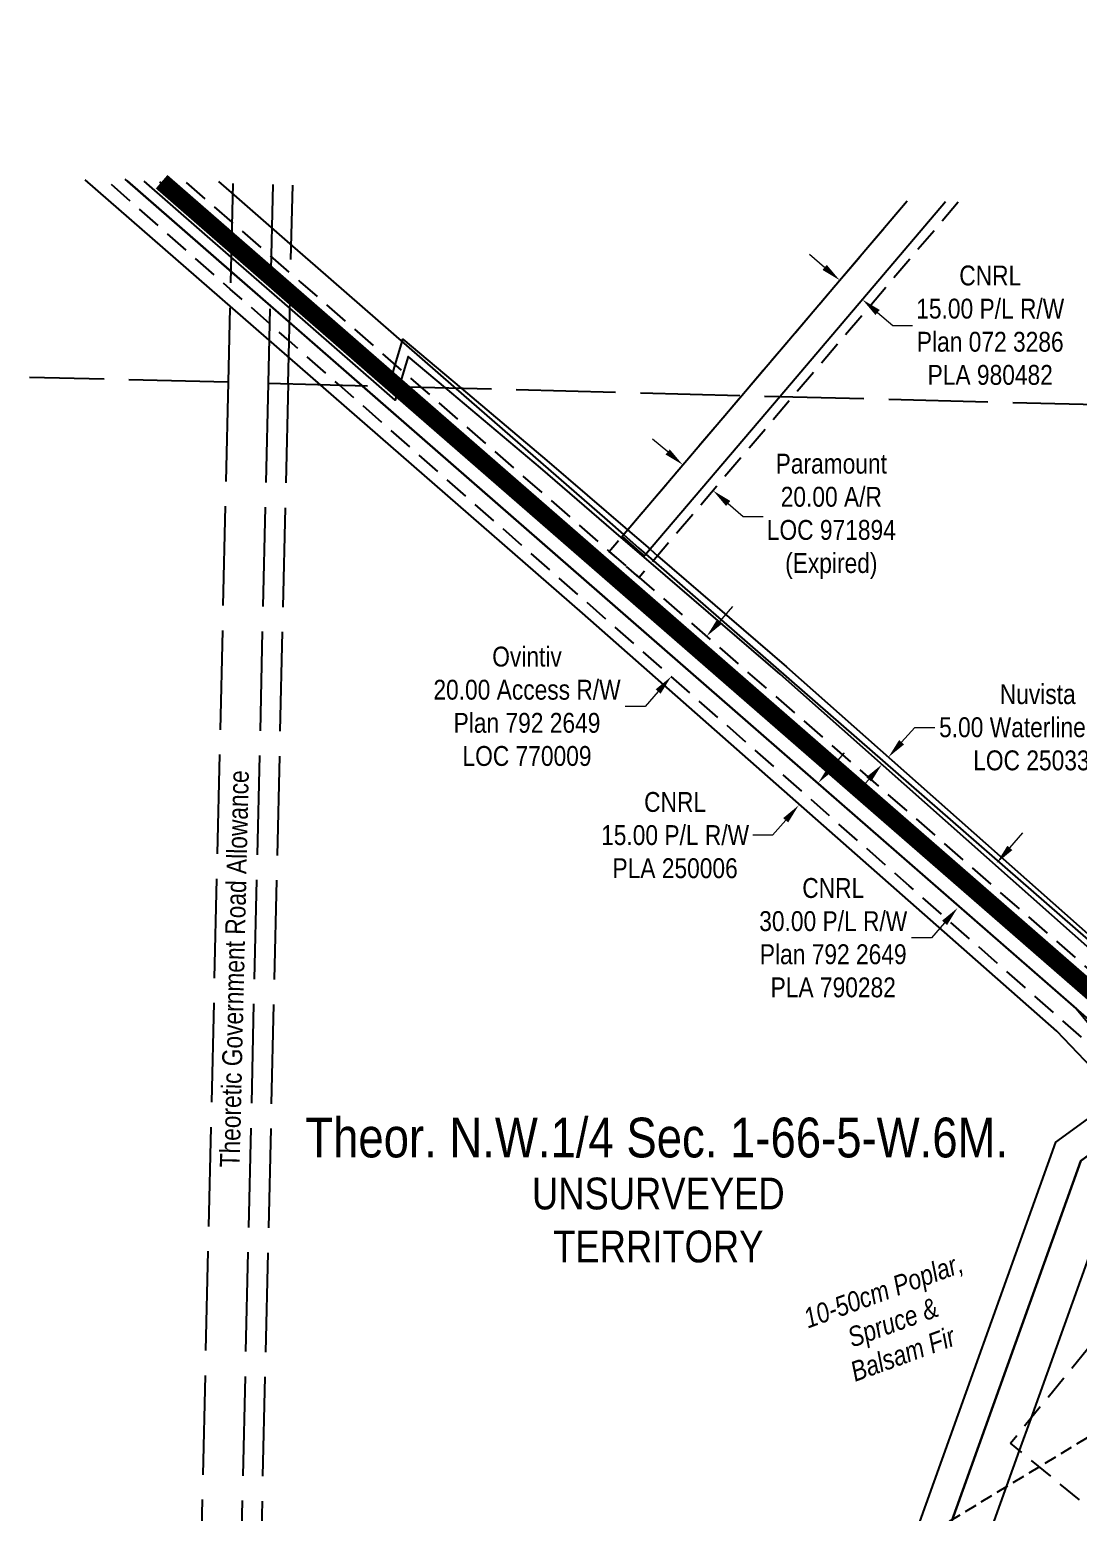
# Model space of a CAD drawing. Extents: x 391873 to 399328, y 6054492 to 6062838.
# Drawn here: x 394850 to 395378, y 6061027 to 6061773 of the extents above; entities that cross this region are included whole.
import ezdxf
from ezdxf.enums import TextEntityAlignment as Align

# ---------------------------------------------------------------- set-up
doc = ezdxf.new("R2010")
doc.units = 0
doc.header["$LTSCALE"] = 5
doc.header["$PDSIZE"] = 0.5
for name, pattern in [('foc-ACCESSROAD', [3.75, 2.5, -1.25]), ('foc-TIELINE', [1.875, 1.25, -0.625]), ('foc-UNSURVEYED', [12.5, 10, -2.5])]:
    doc.linetypes.add(name, pattern=pattern)
doc.layers.get('Defpoints').update_dxf_attribs({"color": 9})
for name, color, linetype in [('AS-ROADS', 254, 'Continuous'), ('C-RW', 13, 'Continuous'), ('C-SYMBOL', 7, 'Continuous'), ('C-WS', 13, 'foc-ACCESSROAD'), ('F-AR', 190, 'foc-ACCESSROAD'), ('F-RW', 190, 'Continuous'), ('L-ROAD-T', 7, 'Continuous'), ('L-TIE', 7, 'foc-TIELINE'), ('L-UNS-T', 3, 'Continuous'), ('L-USEC', 7, 'foc-UNSURVEYED'), ('T-BUSH-T', 110, 'Continuous')]:
    doc.layers.add(name, color=color, linetype=linetype)
for name, color, linetype, lineweight in [('C-RW-T', 13, 'Continuous', 9), ('F-AR-T', 190, 'Continuous', 9), ('F-RW-T', 190, 'Continuous', 9)]:
    doc.layers.add(name, color=color, linetype=linetype, lineweight=lineweight)
doc.styles.add('175L', font='ARIALN.TTF', dxfattribs={"height": 20})
doc.styles.add('80CG', font='ARIALN.TTF', dxfattribs={"height": 10})
doc.styles.add('80L', font='ARIALN.TTF', dxfattribs={"height": 10})
doc.dimstyles.new('Compass 5 000', dxfattribs={"dimscale": 5, "dimtxt": 9, "dimasz": 2, "dimexe": 0.2, "dimexo": 0.0625, "dimgap": 0.5, "dimtad": 0, "dimtih": 1, "dimtoh": 1, "dimzin": 0, "dimdsep": 46, "dimtxsty": '80CG', "dimcen": 0.1, "dimse1": 1, "dimse2": 1, "dimclrd": 256, "dimclrt": 256, "dimaunit": 1, "dimadec": 4, "dimazin": 0, "dimtfac": 0.06, "dimtofl": 0, "dimtmove": 0, "dimatfit": 1, "dimfxl": 0.2, "dimtolj": 1, "dimtzin": 0, "dimlwd": -1, "dimarcsym": 0})

# ---------------------------------------------------------------- blocks, each defined once
blk = doc.blocks.new('*D54')
at = {"layer": 'C-RW-T', "transparency": 16777216}
for p, q in [((395221.7, 6060993.13), (395211.7, 6060993.13)), ((395248.93, 6060969.84), (395221.7, 6060993.13)), ((395275.51, 6060947.09), (395283.11, 6060940.59))]:
    blk.add_line(p, q, dxfattribs=at)
for points in [[(395250.01, 6060971.11), (395247.84, 6060968.57), (395256.52, 6060963.34)], [(395276.6, 6060948.36), (395274.43, 6060945.83), (395267.92, 6060953.59)]]:
    blk.add_solid(points, dxfattribs=at)
at = {"layer": 'Defpoints', "color": 0, "transparency": 16777216}
for p in [(395256.52, 6060963.34), (395244.48, 6060949.27), (395255.88, 6060939.52)]:
    blk.add_point(p, dxfattribs=at)
at = {"layer": 'C-RW-T', "transparency": 16777216, "insert": (395172.61, 6060993.13), "char_height": 10, "attachment_point": 5, "style": '80CG'}
blk.add_mtext('\\A1;CNRL\\P15.00 P/L R/W\\PPLA 220748', dxfattribs=at)
blk = doc.blocks.new('*D56')
at = {"layer": 'C-RW-T', "transparency": 16777216}
for p, q in [((395253.71, 6061401.27), (395260.28, 6061408.81)), ((395230.71, 6061374.9), (395224.14, 6061367.36)), ((395224.14, 6061367.36), (395214.14, 6061367.36))]:
    blk.add_line(p, q, dxfattribs=at)
for points in [[(395252.45, 6061402.37), (395254.96, 6061400.18), (395247.14, 6061393.74)], [(395229.46, 6061375.99), (395231.97, 6061373.8), (395237.28, 6061382.44)]]:
    blk.add_solid(points, dxfattribs=at)
at = {"layer": 'Defpoints', "color": 0, "transparency": 16777216}
for p in [(395230.58, 6061408.17), (395220.73, 6061396.87), (395237.28, 6061382.44)]:
    blk.add_point(p, dxfattribs=at)
at = {"layer": 'C-RW-T', "transparency": 16777216, "insert": (395175.05, 6061367.36), "char_height": 10, "attachment_point": 5, "style": '80CG'}
blk.add_mtext('\\A1;CNRL\\P15.00 P/L R/W\\PPLA 250006', dxfattribs=at)
blk = doc.blocks.new('*D57')
at = {"layer": 'C-RW-T', "transparency": 16777216}
for p, q in [((395343.55, 6061360.96), (395350.12, 6061368.49)), ((395310.7, 6061323.27), (395304.13, 6061315.73)), ((395304.13, 6061315.73), (395294.13, 6061315.73))]:
    blk.add_line(p, q, dxfattribs=at)
for points in [[(395342.29, 6061362.05), (395344.8, 6061359.86), (395336.97, 6061353.42)], [(395309.44, 6061324.37), (395311.95, 6061322.18), (395317.27, 6061330.81)]]:
    blk.add_solid(points, dxfattribs=at)
at = {"layer": 'Defpoints', "color": 0, "transparency": 16777216}
for p in [(395317.15, 6061370.7), (395297.44, 6061348.09), (395317.27, 6061330.81)]:
    blk.add_point(p, dxfattribs=at)
at = {"layer": 'C-RW-T', "transparency": 16777216, "insert": (395254.65, 6061315.73), "char_height": 10, "attachment_point": 5, "style": '80CG'}
blk.add_mtext('\\A1;CNRL\\P30.00 P/L R/W\\PPlan 792 2649\\PPLA 790282', dxfattribs=at)
blk = doc.blocks.new('*D60')
at = {"layer": 'C-RW-T', "transparency": 16777216}
for p, q in [((395250.32, 6061653.1), (395242.7, 6061659.58)), ((395276.97, 6061630.43), (395284.59, 6061623.95)), ((395284.59, 6061623.95), (395294.59, 6061623.95))]:
    blk.add_line(p, q, dxfattribs=at)
for points in [[(395251.4, 6061654.37), (395249.24, 6061651.83), (395257.93, 6061646.62)], [(395278.05, 6061631.7), (395275.89, 6061629.16), (395269.36, 6061636.91)]]:
    blk.add_solid(points, dxfattribs=at)
at = {"layer": 'Defpoints', "color": 0, "transparency": 16777216}
for p in [(395257.54, 6061646.16), (395268.96, 6061636.45), (395269.36, 6061636.91)]:
    blk.add_point(p, dxfattribs=at)
at = {"layer": 'C-RW-T', "transparency": 16777216, "insert": (395333.68, 6061623.95), "char_height": 10, "attachment_point": 5, "style": '80CG'}
blk.add_mtext('\\A1;CNRL\\P15.00 P/L R/W\\PPlan 072 3286\\PPLA 980482', dxfattribs=at)
blk = doc.blocks.new('*D67')
at = {"layer": 'Defpoints', "color": 0, "transparency": 16777216}
for p in [(395190.09, 6061468.2), (395172.27, 6061447.93), (395173.11, 6061447.2)]:
    blk.add_point(p, dxfattribs=at)
at = {"layer": 'F-AR-T', "transparency": 16777216}
for p, q in [((395197.52, 6061474.98), (395204.12, 6061482.49)), ((395166.51, 6061439.69), (395159.91, 6061432.18)), ((395159.91, 6061432.18), (395149.91, 6061432.18))]:
    blk.add_line(p, q, dxfattribs=at)
for points in [[(395196.27, 6061476.08), (395198.77, 6061473.88), (395190.92, 6061467.47)], [(395165.26, 6061440.79), (395167.76, 6061438.59), (395173.11, 6061447.2)]]:
    blk.add_solid(points, dxfattribs=at)
at = {"layer": 'F-AR-T', "transparency": 16777216, "insert": (395100.5, 6061432.18), "char_height": 10, "attachment_point": 5, "style": '80CG'}
blk.add_mtext('\\A1;Ovintiv\\P20.00 Access R/W\\PPlan 792 2649\\PLOC 770009', dxfattribs=at)
blk = doc.blocks.new('*D68')
at = {"layer": 'Defpoints', "color": 0, "transparency": 16777216}
for p in [(395193.55, 6061570.94), (395208.78, 6061557.98), (395194.15, 6061540.79)]:
    blk.add_point(p, dxfattribs=at)
at = {"layer": 'F-AR-T', "transparency": 16777216}
for p, q in [((395171.31, 6061560.22), (395163.69, 6061566.7)), ((395201.77, 6061534.31), (395209.39, 6061527.83)), ((395209.39, 6061527.83), (395219.39, 6061527.83))]:
    blk.add_line(p, q, dxfattribs=at)
for points in [[(395172.39, 6061561.49), (395170.23, 6061558.95), (395178.92, 6061553.74)], [(395202.85, 6061535.58), (395200.69, 6061533.04), (395194.15, 6061540.79)]]:
    blk.add_solid(points, dxfattribs=at)
at = {"layer": 'F-AR-T', "transparency": 16777216, "insert": (395253.68, 6061527.83), "char_height": 10, "attachment_point": 5, "style": '80CG'}
blk.add_mtext('\\A1;Paramount\\P20.00 A/R\\PLOC 971894\\P(Expired)', dxfattribs=at)
blk = doc.blocks.new('*D70')
at = {"layer": 'Defpoints', "color": 0, "transparency": 16777216}
for p in [(395282.44, 6061406.66), (395290.67, 6061392.76), (395293.95, 6061396.46)]:
    blk.add_point(p, dxfattribs=at)
at = {"layer": 'F-RW-T', "transparency": 16777216}
for p, q in [((395289.08, 6061414.14), (395295.71, 6061421.63)), ((395295.71, 6061421.63), (395305.71, 6061421.63)), ((395272.53, 6061395.48), (395265.89, 6061388))]:
    blk.add_line(p, q, dxfattribs=at)
for points in [[(395287.83, 6061415.25), (395290.32, 6061413.04), (395282.44, 6061406.66)], [(395271.28, 6061396.58), (395273.78, 6061394.37), (395279.16, 6061402.96)]]:
    blk.add_solid(points, dxfattribs=at)
at = {"layer": 'F-RW-T', "transparency": 16777216, "insert": (395357.59, 6061421.63), "char_height": 10, "attachment_point": 5, "style": '80CG'}
blk.add_mtext('\\A1;Nuvista\\P5.00 Waterline R/W\\PLOC 250335', dxfattribs=at)

msp = doc.modelspace()

# ---------------------------------------------------------------- linework, layer by layer
at = {"layer": 'AS-ROADS', "const_width": 8.997, "flags": 128}
msp.add_lwpolyline([(395573.48, 6061128.817), (395568.891, 6061128.958), (395559.681, 6061136.271), (394916.572, 6061696.221)], dxfattribs=at)
at = {"layer": 'C-RW'}
for points in [[(395478.591, 6061191.585), (395478.569, 6061191.605), (395462.064, 6061205.995), (395137.161, 6061489.218), (395016.431, 6061594.459), (394981.596, 6061624.827), (394952.023, 6061650.605), (394898.212, 6061697.512)], [(394945.243, 6061696.296), (394952.929, 6061689.596), (394982.502, 6061663.819), (394993.809, 6061653.963), (395063.469, 6061593.24), (395140.805, 6061525.834), (395149.064, 6061518.621), (395156.868, 6061511.822), (395160.371, 6061508.769), (395164.138, 6061505.486), (395498.322, 6061214.176)], [(395311.132, 6061686.023), (395227.893, 6061588.165), (395159.674, 6061507.97), (395156.171, 6061511.023), (395148.368, 6061517.822), (395208.629, 6061588.663), (395291.871, 6061686.521)], [(395293.424, 6061008.325), (395366.687, 6061212.934), (395406.688, 6061241.941), (395414.414, 6061247.533), (395425.777, 6061237.627), (395441.353, 6061224.049), (395462.063, 6061205.996), (395478.569, 6061191.605), (395505.545, 6061168.209), (395499.271, 6061160.592), (395498.43, 6061159.628), (395495.904, 6061156.727), (395468.748, 6061180.363), (395452.611, 6061194.408), (395428.895, 6061215.05), (395413.562, 6061228.396), (395379.248, 6061203.528), (395305.475, 6060997.491)]]:
    msp.add_lwpolyline(points, dxfattribs=at)
at = {"layer": 'C-WS', "flags": 128}
msp.add_lwpolyline([(395460.695, 6061011.853), (395438.131, 6060984.261), (395428.708, 6060991.966), (395343.83, 6061061.375), (395447.337, 6061188.031), (395456.012, 6061198.603), (395461.368, 6061205.196), (395466.619, 6061211.623), (395560.987, 6061134.501), (395553.282, 6061125.078), (395547.605, 6061118.123), (395546.954, 6061117.33), (395543.272, 6061112.838), (395540.95, 6061109.996), (395540.617, 6061109.59), (395535.333, 6061103.129), (395534.488, 6061102.095), (395532.107, 6061099.184), (395513.188, 6061076.046), (395510.359, 6061072.587), (395460.695, 6061011.853)], close=True, dxfattribs=at)
at = {"layer": 'F-AR', "flags": 128}
for points in [[(394928.864, 6061695.903), (394951.931, 6061675.796), (394975.233, 6061655.482), (394981.503, 6061650.017), (394986.54, 6061645.625), (395047.088, 6061592.847), (395141.89, 6061510.215), (395156.964, 6061497.072), (395569.566, 6061137.412), (395595.364, 6061156.046), (395611.568, 6061167.749), (395623.727, 6061176.532), (395632.757, 6061183.055), (395643.402, 6061190.744), (395648.971, 6061194.765), (395664.669, 6061206.103), (395672.842, 6061212.007), (395689.494, 6061224.034), (395701.659, 6061232.823), (395713.817, 6061241.605), (395753.154, 6061270.019), (395764.528, 6061278.447), (395799.597, 6061304.431), (395804.503, 6061307.704), (395816.982, 6061316.027), (395984.13, 6061427.517), (396089.747, 6061565.886), (396166.529, 6061666.493), (396175.661, 6061678.457), (396180.549, 6061684.876), (396204.772, 6061716.683), (396235.165, 6061756.523), (396329.162, 6061883.218), (396344.043, 6061903.277), (396365.051, 6061931.595), (396373.293, 6061942.705), (396394.69, 6061971.545), (396403.625, 6061983.591), (396427.456, 6062015.71), (396588.066, 6062232.214), (396619.197, 6062274.177), (396679.615, 6062355.614), (396691.235, 6062371.278)], [(396690.442, 6062336.647), (396618.405, 6062239.546), (396587.274, 6062197.584), (396251.145, 6061744.499), (396223.319, 6061708.029), (396191.487, 6061666.31), (396191.163, 6061665.884), (396182.392, 6061654.39), (396182.08, 6061653.981), (396150.537, 6061612.641), (396114.38, 6061565.249), (395998.003, 6061412.734), (395828.081, 6061299.392), (395815.544, 6061291.058), (395811.105, 6061288.07), (395763.961, 6061253.851), (395725.316, 6061225.781), (395713.179, 6061216.972), (395701.019, 6061208.162), (395682.315, 6061194.585), (395674.238, 6061188.724), (395661.706, 6061179.627), (395657.51, 6061176.582), (395635.363, 6061160.506), (395623.225, 6061151.695), (395607.048, 6061139.953), (395568.399, 6061111.9), (395562.162, 6061105.33), (395550.888, 6061115.239), (395547.605, 6061118.123), (395518.224, 6061143.939), (395506.784, 6061153.99), (395472.25, 6061184.334), (395456.012, 6061198.603), (395352.3, 6061289.73), (395292.953, 6061341.882), (395127.992, 6061486.848), (395112.538, 6061500.359), (395006.074, 6061593.911), (394980.717, 6061616.194), (394951.149, 6061642.176), (394888.826, 6061696.938)], [(395317.558, 6061685.857), (395234.315, 6061587.999), (395163.441, 6061504.687), (395156.964, 6061497.072), (395141.89, 6061510.215), (395148.368, 6061517.822), (395208.629, 6061588.663), (395291.871, 6061686.521)]]:
    msp.add_lwpolyline(points, dxfattribs=at)
at = {"layer": 'F-RW'}
for points in [[(394899.215, 6061696.669), (395377.138, 6061280.027), (395435.413, 6061209.377), (395468.748, 6061180.363), (395463.004, 6061174.017), (395430.124, 6061200.778), (395408.924, 6061224.357), (395398.859, 6061235.552), (395367.284, 6061268.725), (395128.381, 6061479.044), (394878.091, 6061697.215)], [(395447.919, 6061253.277), (395227.924, 6061448.417), (395163.029, 6061504.202), (395147.879, 6061517.249), (395107.311, 6061552.187), (395059.404, 6061592.528), (395040.655, 6061608.321), (395038.338, 6061600.474), (395036.171, 6061593.131), (395034.162, 6061586.327), (395026.048, 6061593.393), (394981.097, 6061632.549), (394951.524, 6061658.309), (394907.738, 6061696.449)], [(394915.58, 6061696.246), (394951.675, 6061664.806), (394981.248, 6061639.046), (395031.573, 6061595.211), (395034.193, 6061604.087), (395037.308, 6061614.638), (395038.025, 6061617.069), (395067.41, 6061592.321), (395110.551, 6061555.993), (395151.118, 6061521.056), (395162.481, 6061511.27), (395166.268, 6061508.009), (395231.188, 6061452.101), (395452.076, 6061256.271)], [(395172.221, 6060685.021), (395229.799, 6060767.755), (395232.614, 6060771.756), (395240.614, 6060783.229), (395320.653, 6060898.086), (395305.475, 6060997.491), (395379.248, 6061203.528), (395412.685, 6061227.814), (395418.199, 6061231.826), (395425.081, 6061236.826), (395426.012, 6061237.501), (395441.739, 6061248.826), (395450.068, 6061254.824), (395498.377, 6061289.613), (395595.979, 6061360.518), (395608.641, 6061383.261), (395619.175, 6061402.182), (395633.17, 6061427.319), (395592.83, 6061578.734), (395566.002, 6061679.435)], [(395582.018, 6061679.021), (395609.044, 6061578.316), (395643.835, 6061448.686), (395649.091, 6061425.815), (395638.623, 6061406.833), (395624.675, 6061381.54), (395614.173, 6061362.495), (395607.445, 6061350.299), (395552.458, 6061310.375), (395528.27, 6061292.803), (395508.16, 6061278.186), (395511.098, 6061274.139), (395465.611, 6061241.276), (395457.294, 6061235.268), (395440.658, 6061223.25), (395433.69, 6061218.215), (395428.194, 6061214.245), (395395.99, 6061190.98), (395354.072, 6061073.908), (395348.282, 6061057.735), (395326.001, 6060995.511)]]:
    msp.add_lwpolyline(points, dxfattribs=at)
at = {"layer": 'L-TIE', "flags": 128}
msp.add_lwpolyline([(395486.794, 6061127.146), (394931.366, 6060791.239)], dxfattribs=at)
at = {"layer": 'L-USEC', "flags": 128}
for points in [[(394952.384, 6061695.295), (394950.061, 6061595.361)], [(394972.489, 6061694.775), (394970.167, 6061594.893)], [(394980.214, 6061594.581), (394982.538, 6061694.516)], [(394950.061, 6061595.361), (394850.128, 6061597.752)], [(394950.061, 6061595.361), (394931.366, 6060791.239)], [(394970.167, 6061594.893), (394951.472, 6060790.771)], [(394980.216, 6061594.66), (394961.521, 6060790.538)], [(394970.166, 6061594.841), (395771.348, 6061574.132)]]:
    msp.add_lwpolyline(points, dxfattribs=at)

# ---------------------------------------------------------------- texts
at = {"layer": 'C-SYMBOL', "color": 3, "insert": (395165.794, 6061225.221), "char_height": 19.99212, "width": 565.50893, "attachment_point": 2, "style": '175L'}
msp.add_mtext('Theor. N.W.1/4 Sec. 1-66-5-W.6M.', dxfattribs=at)
at = {"layer": 'L-ROAD-T', "style": '80L'}
msp.add_text('Theoretic Government Road Allowance', height=9.99606, rotation=88.66818, dxfattribs=at).set_placement((394953.151, 6061300.125), align=Align.MIDDLE_CENTER)
at = {"layer": 'L-UNS-T', "color": 3, "insert": (395166.603, 6061173.612), "char_height": 15.9937, "attachment_point": 5, "style": '80L'}
msp.add_mtext_dynamic_manual_height_columns('UNSURVEYED TERRITORY', width=126.36394, gutter_width=47.481, heights=[0], dxfattribs=at)
at = {"layer": 'T-BUSH-T', "insert": (395236.941, 6061127.911), "char_height": 9.99613, "attachment_point": 1, "rotation": 20, "style": '80L'}
msp.add_mtext_dynamic_manual_height_columns('\\pi1.8057;{\\fArial Narrow|b0|i1|c0|p34;10-50cm Poplar,\\P\\pi19.33;Spruce & \\P\\pi14.778;Balsam Fir}', width=84.77381, gutter_width=50, heights=[0], dxfattribs=at)

# ---------------------------------------------------------------- dimensions: what is measured, and where the dimension line sits
at = {"layer": 'C-RW-T'}
for base, p1, p2, angle, text, picture, middle in [((395269.355, 6061636.908), (395257.542, 6061646.165), (395268.964, 6061636.449), 319.615206, 'CNRL\\P15.00 P/L R/W\\PPlan 072 3286\\PPLA 980482', '*D60', (395333.675, 6061623.95)), ((395317.268, 6061330.81), (395317.15, 6061370.698), (395297.443, 6061348.091), 228.920818, 'CNRL\\P30.00 P/L R/W\\PPlan 792 2649\\PPLA 790282', '*D57', (395254.654, 6061315.734)), ((395256.524, 6060963.338), (395255.876, 6060939.52), (395244.485, 6060949.265), 139.451523, 'CNRL\\P15.00 P/L R/W\\PPLA 220748', '*D54', (395172.611, 6060993.135))]:
    dim = msp.add_linear_dim(base=base, p1=p1, p2=p2, angle=angle, text=text, dimstyle='Compass 5 000', dxfattribs=at)
    dim.commit()
    dim.dimension.update_dxf_attribs({"geometry": picture, "text_midpoint": middle, "dimtype": 161})
dim = msp.add_aligned_dim(p1=(395230.58, 6061408.172), p2=(395220.727, 6061396.871), distance=21.965, text='CNRL\\P15.00 P/L R/W\\PPLA 250006', dimstyle='Compass 5 000', dxfattribs=at)
dim.commit()
dim.dimension.update_dxf_attribs({"geometry": '*D56', "text_midpoint": (395175.054, 6061367.361)})
at = {"layer": 'F-AR-T'}
dim = msp.add_linear_dim(base=(395194.152, 6061540.788), p1=(395193.551, 6061570.939), p2=(395208.78, 6061557.983), angle=319.61217, text='Paramount\\P20.00 A/R\\PLOC 971894\\P(Expired)', dimstyle='Compass 5 000', dxfattribs=at)
dim.commit()
dim.dimension.update_dxf_attribs({"geometry": '*D68', "text_midpoint": (395253.676, 6061527.829), "dimtype": 161})
dim = msp.add_aligned_dim(p1=(395190.085, 6061468.201), p2=(395172.274, 6061447.933), distance=1.112, text='Ovintiv\\P20.00 Access R/W\\PPlan 792 2649\\PLOC 770009', dimstyle='Compass 5 000', dxfattribs=at)
dim.commit()
dim.dimension.update_dxf_attribs({"geometry": '*D67', "text_midpoint": (395100.501, 6061432.176)})
at = {"layer": 'F-RW-T'}
dim = msp.add_aligned_dim(p1=(395290.672, 6061392.758), p2=(395293.952, 6061396.457), distance=15.382, text='Nuvista\\P5.00 Waterline R/W\\PLOC 250335', dimstyle='Compass 5 000', dxfattribs=at)
dim.commit()
dim.dimension.update_dxf_attribs({"geometry": '*D70', "text_midpoint": (395357.589, 6061421.627)})

doc.saveas('drawing.dxf')
